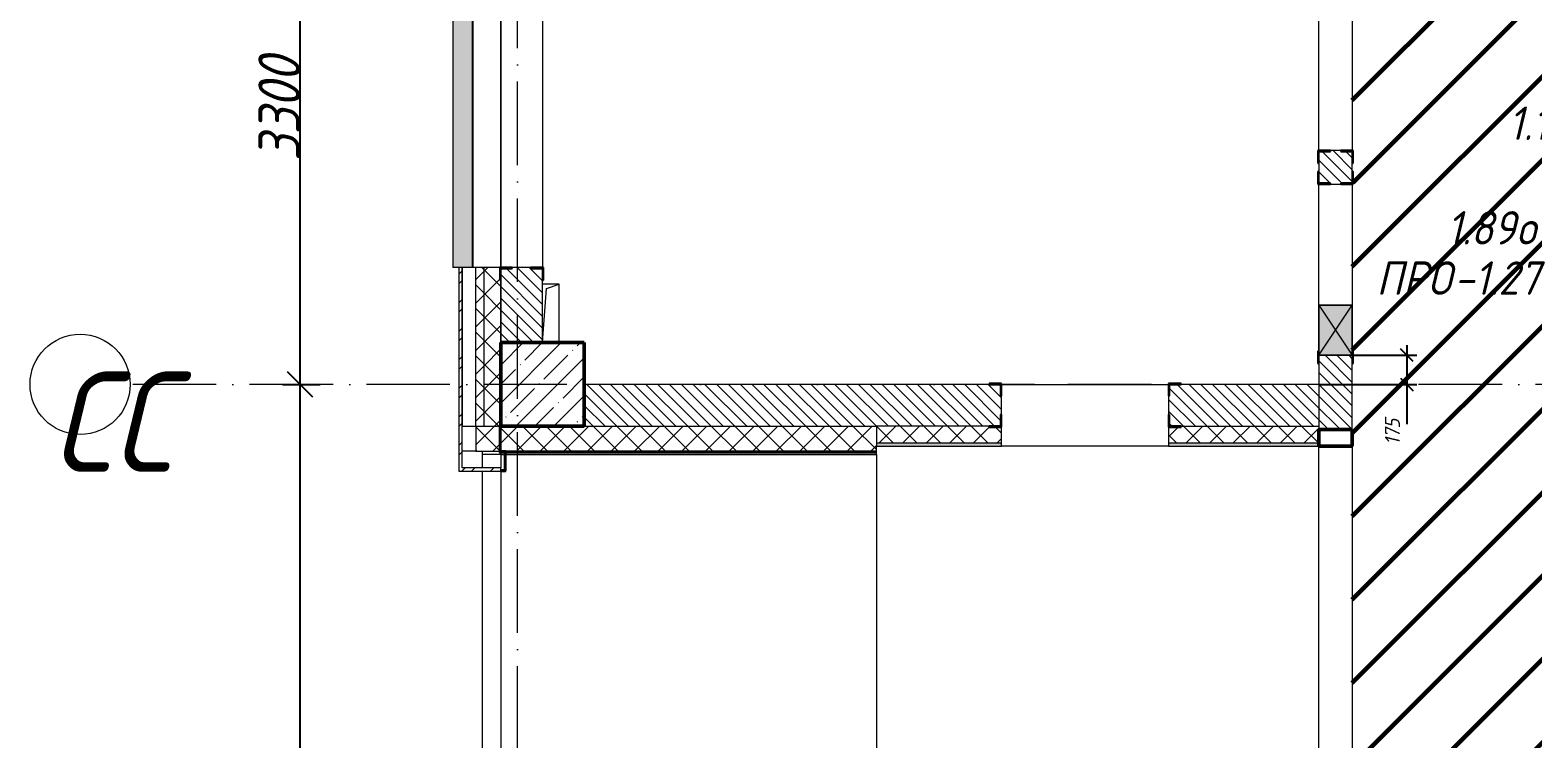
# Model space of a CAD drawing. Header units: millimetres. Extents: x -606178 to 312196, y -19338 to 632709.
# Drawn here: x -431100 to -422099, y 522953 to 527197 of the extents above; entities that cross this region are included whole.
import ezdxf

# ---------------------------------------------------------------- set-up
doc = ezdxf.new("R2010")
doc.units = ezdxf.units.MM
doc.linetypes.add('50_200_ШТРИХ_1Т_ш5_п1_п1_', pattern=[700, 500, -100, 0, -100])
for name, color, linetype, lineweight in [('6.4.1) Окр пт с инж. ПТ2.16', 3, 'Continuous', 60), ('A-____-____-DIMS', 7, 'Continuous', 9), ('A-DETL-GENF-OTLN', 7, 'Continuous', 9), ('A-FLOR-____-OTLN', 7, 'Continuous', 9), ('A-GENM-____-IDEN', 7, 'Continuous', 9), ('A-GENM-____-MCUT', 7, 'Continuous', 25), ('A-GENM-____-OTLN', 7, 'Continuous', 9), ('A-GENM-____-OTLN-1', 7, 'Continuous', 25), ('A-GLAZ-____-IDEN', 7, 'Continuous', 9), ('A-GLAZ-____-OTLN', 7, 'Continuous', 9), ('A-WALL-____-MCUT', 7, 'Continuous', 13), ('A-WALL-____-MCUT-1', 7, 'Continuous', 9), ('A-WALL-____-OTLN', 7, 'Continuous', 9), ('A-WALL-____-PATT-1', 7, 'Continuous', 9), ('A-WALL-FNSH-MCUT-1', 7, 'Continuous', 9), ('I-WALL-____-OTLN', 7, 'Continuous', 9), ('S-COLS-____-MCUT', 7, 'Continuous', 50), ('S-COLS-____-OTLN', 7, 'Continuous', 9), ('S-GRID-____-IDEN', 7, 'Continuous', 9), ('S-GRID-____-OTLN-1', 7, '50_200_ШТРИХ_1Т_ш5_п1_п1_', 9)]:
    doc.layers.add(name, color=color, linetype=linetype, lineweight=lineweight)
doc.layers.add('A-GLAZ-____-OTLN-1', color=7, linetype='Continuous', lineweight=9, true_color=0xc0c0c0)
doc.layers.add('A-WALL-____-PATT-2', color=7, linetype='Continuous', lineweight=9, true_color=0x787878)
doc.styles.add('ISOCPEUR_I_11', font='isocpeui.ttf', dxfattribs={"width": 0.9, "height": 200})
doc.styles.add('ISOCPEUR_I_7', font='isocpeui.ttf', dxfattribs={"width": 0.9, "height": 90})
doc.styles.add('ISOCPEUR_I_9', font='isocpeui.ttf', dxfattribs={"width": 0.9, "height": 250})
doc.dimstyles.new('ISO-1_8_0_9К_СРЕДНИЙ_Кладочные_1', dxfattribs={"dimscale": 304.8, "dimtxt": 89.638306, "dimasz": 0.246063, "dimexe": 0.19685, "dimexo": 0, "dimgap": 0, "dimtad": 1, "dimdec": 3, "dimrnd": 0.001, "dimdsep": 46, "dimtxsty": 'ISOCPEUR_I_7', "dimblk1": 'OBLIQUE', "dimblk2": 'OBLIQUE', "dimsah": 1, "dimcen": 0.09, "dimdle": 0.19685, "dimazin": 0, "dimtfac": 1, "dimtdec": 4, "dimtix": 1, "dimtmove": 0, "dimatfit": 3, "dimfxl": 1, "dimtvp": 1, "dimtolj": 1, "dimtzin": 0, "dimarcsym": 2})
doc.dimstyles.new('ISO-2_5_0_9К_БОЛЬШОЙ_ОСИ', dxfattribs={"dimscale": 304.8, "dimtxt": 248.995294, "dimasz": 0.492126, "dimexe": 0.393701, "dimexo": 0, "dimgap": 0, "dimtad": 1, "dimdec": 0, "dimzin": 0, "dimdsep": 46, "dimtxsty": 'ISOCPEUR_I_9', "dimblk1": 'OBLIQUE', "dimblk2": 'OBLIQUE', "dimsah": 1, "dimcen": 0.09, "dimdle": 0.393701, "dimazin": 0, "dimtfac": 1, "dimtdec": 4, "dimtix": 1, "dimtmove": 0, "dimatfit": 3, "dimfxl": 1, "dimtvp": 1, "dimtolj": 1, "dimtzin": 0, "dimarcsym": 2})
pattern_1 = [(45, (-425830.77, 451794.26), (-70.71068, 70.71068), []), (135, (-425830.77, 451794.26), (-70.71068, -70.71068), [])]
pattern_2 = [(135, (-425830.77, 451794.26), (-35.35534, -35.35534), [])]
pattern_3 = [(45, (-425830.77, 451794.26), (-85.53659, 85.53659), []), (45, (-425773.75, 451794.26), (-85.53659, 85.53659), [])]

# ---------------------------------------------------------------- blocks, each defined once
blk = doc.blocks.new('BSC_Колонна _Прямоугольная - 500х500-V36-АР1_План отверстий 1 этажа в осях 1-64_Ю-ЯЯ')
at = {"layer": 'S-COLS-____-OTLN'}
h = blk.add_hatch(dxfattribs=at)
h.set_pattern_fill('FP_42', color=256, style=0, pattern_type=2)
h.set_pattern_definition([(45, (2200, -73281.04), (-114.04925, 114.04925), []), (45, (2314.05, -73281.04), (-114.04925, 114.04925), [201.613, -40.323, 3.353, -36.97])])
h.paths.add_polyline_path([(-250, -250), (250, -250), (250, 250), (-250, 250), (-250, 87.7)], flags=0)
at = {"layer": 'S-COLS-____-MCUT'}
for p, q in [((250, 250), (-250, 250)), ((-250, 250), (-250, -250)), ((250, -250), (250, 250)), ((-250, -250), (250, -250))]:
    blk.add_line(p, q, dxfattribs=at)
blk = doc.blocks.new('Фахверк_СКБ_Уголок - 250_2700-27497298-АР1_План отверстий 1 этажа в осях 1-64_Ю-ЯЯ')
at = {"layer": 'A-GENM-____-MCUT'}
for p, q in [((200, 181), (125, 181)), ((125, 181), (125, 106)), ((200, 175), (200, 181)), ((125, 106), (131, 106)), ((131, 106), (131, 175)), ((131, 175), (200, 175)), ((131, -6), (125, -6)), ((125, -6), (125, -81)), ((125, -81), (200, -81)), ((131, -75), (131, -6)), ((200, -75), (131, -75)), ((200, -81), (200, -75))]:
    blk.add_line(p, q, dxfattribs=at)
blk = doc.blocks.new('Фахверк_СКБ_Уголок - 250_3600-27498263-АР1_План отверстий 1 этажа в осях 1-64_Ю-ЯЯ')
at = {"layer": 'A-GENM-____-MCUT'}
for p, q in [((200, 181), (125, 181)), ((125, 181), (125, 106)), ((200, 175), (200, 181)), ((125, 106), (131, 106)), ((131, 106), (131, 175)), ((131, 175), (200, 175)), ((131, -6), (125, -6)), ((125, -6), (125, -81)), ((125, -81), (200, -81)), ((131, -75), (131, -6)), ((200, -75), (131, -75)), ((200, -81), (200, -75))]:
    blk.add_line(p, q, dxfattribs=at)
blk = doc.blocks.new('Фахверк_СКБ_Уголок - 200_4010_1-27904896-АР1_План отверстий 1 этажа в осях 1-64_Ю-ЯЯ')
at = {"layer": 'A-GENM-____-MCUT'}
for p, q in [((200, 156), (125, 156)), ((125, 156), (125, 81)), ((131, 81), (131, 150)), ((131, 150), (200, 150)), ((200, 150), (200, 156)), ((125, 81), (131, 81)), ((131, 19), (125, 19)), ((125, 19), (125, -56)), ((131, -50), (131, 19)), ((125, -56), (200, -56)), ((200, -50), (131, -50)), ((200, -56), (200, -50))]:
    blk.add_line(p, q, dxfattribs=at)
blk = doc.blocks.new('154_Стойка_СКБ_Уголок - СМ-2930_200-28217172-АР1_План отверстий 1 этажа в осях 1-64_Ю-ЯЯ')
at = {"layer": 'A-GENM-____-MCUT'}
for p, q in [((125, 156), (125, 150)), ((200, 156), (125, 156)), ((150, 150), (200, 150)), ((200, 150), (200, 156)), ((125, -50), (125, -56)), ((125, -56), (200, -56)), ((200, -50), (150, -50)), ((200, -56), (200, -50))]:
    blk.add_line(p, q, dxfattribs=at)
blk = doc.blocks.new('AR_Отверстие прямоугольное _в плите_ - AR_Отверстие прямоугольное _в плите_-30511999-АР1_План отверстий 1 этажа в осях 1-64_Ю-ЯЯ')
at = {"layer": 'A-GENM-____-OTLN'}
for p, q in [((50, 175), (-50, 175)), ((-50, -175), (-25, 150)), ((-25, 150), (50, 175)), ((50, -175), (50, 175))]:
    blk.add_line(p, q, dxfattribs=at)
blk = doc.blocks.new('Отлив_СКБ - Отлив витража_120_НВФ-31885689-АР1_План отверстий 1 этажа в осях 1-64_Ю-ЯЯ')
at = {"layer": 'A-GLAZ-____-OTLN-1'}
for points in [[(1800, 2), (1800, 120), (0, 120), (0, 2), (749.6, 2)], [(1800, 0), (1800, 2), (0, 2), (0, 0), (749.6, 0)]]:
    blk.add_hatch(color=256, dxfattribs=at).paths.add_polyline_path(points, flags=0)
at = {"layer": 'A-GLAZ-____-OTLN'}
for p, q in [((0, 83), (0, 120)), ((1800, 120), (0, 120)), ((1800, 120), (1800, 83)), ((0, 2), (1800, 2)), ((1800, 0), (0, 0))]:
    blk.add_line(p, q, dxfattribs=at)
blk = doc.blocks.new('О_Общий_Откосы металлические_СКБ_Боковой - О_Общий_Откосы металлические_СКБ_Боковой-V251-АР1_План отверстий 1 этажа в осях 1-64_Ю-ЯЯ')
at = {"layer": 'A-GENM-____-MCUT'}
for p, q in [((0, 0), (-120, 0)), ((-120, 0), (-120, -30)), ((0, -30), (0, 0)), ((-120, -30), (-270, -30)), ((-270, -30), (-270, -37)), ((-270, -37), (-113, -37)), ((-113, -37), (-113, -7)), ((-113, -7), (-7, -7)), ((-7, -7), (-7, -30)), ((-7, -30), (0, -30))]:
    blk.add_line(p, q, dxfattribs=at)
blk = doc.blocks.new('BSC_Колонна _Прямоугольная1 - 200х100 _металл_-35284186-АР1_План отверстий 1 этажа в осях 1-64_Ю-ЯЯ')
at = {"layer": 'S-COLS-____-MCUT'}
for p, q in [((100, 50), (-100, 50)), ((-100, 50), (-100, -50)), ((100, -50), (100, 50)), ((-100, -50), (100, -50))]:
    blk.add_line(p, q, dxfattribs=at)
blk = doc.blocks.new('AR_Отверстие прямоугольное _в стене__БезПР - AR_Отверстие прямоугольное _в стене__БезПР-36429184-АР1_План отверстий 1 этажа в осях 1-64_Ю-ЯЯ')
at = {"layer": 'A-GLAZ-____-OTLN'}
blk.add_hatch(color=256, dxfattribs=at).paths.add_polyline_path([(-150, -100), (150, -100), (150, 100), (-150, 100)], flags=0)
at = {"layer": 'A-DETL-GENF-OTLN'}
for p, q in [((-150, -100), (-150, 100)), ((-150, 100), (150, 100)), ((150, 100), (-150, -100)), ((-150, 100), (150, -100)), ((150, 100), (-150, 100)), ((-150, 100), (-150, -100)), ((150, 100), (150, -100)), ((150, -100), (150, 100)), ((150, -100), (-150, -100)), ((-150, -100), (150, -100))]:
    blk.add_line(p, q, dxfattribs=at)
blk = doc.blocks.new('Ось сетки - Круг_Ø6_00__ISO-2_5_0_9K_-25732049-АР1_План отверстий 1 этажа в осях 1-64_Ю-ЯЯ')
at = {"layer": 'S-GRID-____-IDEN'}
blk.add_circle((0, 0), 3, dxfattribs=at)
blk = doc.blocks.new('_Oblique')
at = {"color": 0, "linetype": 'ByBlock', "lineweight": -2}
blk.add_line((-0.5, -0.5), (0.5, 0.5), dxfattribs=at)
blk = doc.blocks.new('*D4349')
at = {"layer": 'A-____-____-DIMS', "color": 0, "lineweight": -2, "transparency": 16777216}
for p, q in [((-429482.2, 519255.3), (-429482.2, 525195.3)), ((-429588.2, 525075.3), (-429362.2, 525075.3)), ((-429588.2, 519375.3), (-429362.2, 519375.3))]:
    blk.add_line(p, q, dxfattribs=at)
at = {"layer": 'Defpoints', "color": 0, "transparency": 16777216}
for p in [(-429588.2, 525075.3), (-429482.2, 525075.3), (-429588.2, 519375.3)]:
    blk.add_point(p, dxfattribs=at)
at = {"layer": 'A-____-____-DIMS', "color": 0, "lineweight": -2, "transparency": 16777216, "xscale": 150, "yscale": 150, "zscale": 150}
for p, rotation in [((-429482.2, 525075.3), 90), ((-429482.2, 519375.3), 270)]:
    blk.add_blockref('_Oblique', p, dxfattribs=dict(at, rotation=rotation))
at = {"layer": 'A-____-____-DIMS', "color": 0, "transparency": 16777216, "insert": (-429608.8, 522225.3), "char_height": 250, "width": 758.478, "attachment_point": 5, "rotation": 90, "style": 'ISOCPEUR_I_9'}
blk.add_mtext('\\A1;5700', dxfattribs=at)
blk = doc.blocks.new('*D4350')
at = {"layer": 'A-____-____-DIMS', "color": 0, "lineweight": -2, "transparency": 16777216}
for p, q in [((-429482.2, 524955.3), (-429482.2, 528495.3)), ((-429588.2, 528375.3), (-429362.2, 528375.3)), ((-429588.2, 525075.3), (-429362.2, 525075.3))]:
    blk.add_line(p, q, dxfattribs=at)
at = {"layer": 'Defpoints', "color": 0, "transparency": 16777216}
for p in [(-429588.2, 528375.3), (-429482.2, 528375.3), (-429588.2, 525075.3)]:
    blk.add_point(p, dxfattribs=at)
at = {"layer": 'A-____-____-DIMS', "color": 0, "lineweight": -2, "transparency": 16777216, "xscale": 150, "yscale": 150, "zscale": 150}
for p, rotation in [((-429482.2, 528375.3), 90), ((-429482.2, 525075.3), 270)]:
    blk.add_blockref('_Oblique', p, dxfattribs=dict(at, rotation=rotation))
at = {"layer": 'A-____-____-DIMS', "color": 0, "transparency": 16777216, "insert": (-429607.2, 526725.3), "char_height": 250, "width": 758.478, "attachment_point": 5, "rotation": 90, "style": 'ISOCPEUR_I_9'}
blk.add_mtext('\\A1;3300', dxfattribs=at)
blk = doc.blocks.new('*D4496')
at = {"layer": 'A-____-____-DIMS', "color": 0, "lineweight": -2, "transparency": 16777216}
for p, q in [((-422854.2, 525310.3), (-422854.2, 525075.3)), ((-423180.8, 525250.3), (-422794.2, 525250.3)), ((-423380.8, 525075.3), (-422794.2, 525075.3)), ((-422854.2, 525075.3), (-422854.2, 524837.3))]:
    blk.add_line(p, q, dxfattribs=at)
at = {"layer": 'Defpoints', "color": 0, "transparency": 16777216}
for p in [(-423180.8, 525250.3), (-423380.8, 525075.3), (-422854.2, 525075.3)]:
    blk.add_point(p, dxfattribs=at)
at = {"layer": 'A-____-____-DIMS', "color": 0, "lineweight": -2, "transparency": 16777216, "xscale": 75, "yscale": 75, "zscale": 75}
for p, rotation in [((-422854.2, 525250.3), 90), ((-422854.2, 525075.3), 270)]:
    blk.add_blockref('_Oblique', p, dxfattribs=dict(at, rotation=rotation))
at = {"layer": 'A-____-____-DIMS', "color": 0, "transparency": 16777216, "insert": (-422985.5, 524713.2), "char_height": 90, "width": 368.207, "attachment_point": 1, "rotation": 90, "line_spacing_factor": 1.149209, "style": 'ISOCPEUR_I_7'}
blk.add_mtext('\\A1;175', dxfattribs=at)

msp = doc.modelspace()

# ---------------------------------------------------------------- hatches: boundary and pattern name
at = {"layer": '6.4.1) Окр пт с инж. ПТ2.16'}
h = msp.add_hatch(dxfattribs=at)
h.set_pattern_fill('ANSI31', color=256, scale=111)
h.paths.add_polyline_path([(-396780.7712, 517495.3011), (-396780.7712, 518975.3011), (-397180.7712, 518975.3011), (-397180.7712, 519225.3011), (-397380.7712, 519225.3011), (-397380.7712, 519325.3011), (-400130.7712, 519325.3011), (-400730.7712, 519325.3011), (-401230.7712, 519325.3011), (-401780.7712, 519325.3011), (-402130.7712, 519325.3011), (-402130.7712, 518975.3011), (-402730.7712, 518975.3011), (-407630.7712, 518975.3011), (-408130.7712, 518975.3011), (-412330.7712, 518975.3011), (-412830.7712, 518975.3011), (-415930.7712, 518975.3011), (-416430.7712, 518975.3011), (-416430.7712, 519475.3011), (-416130.7712, 519475.3011), (-416130.7712, 525825.3011), (-416430.7712, 525825.3011), (-416430.7712, 526125.3011), (-420280.7712, 526125.3011), (-420280.7712, 524825.3011), (-420780.7712, 524825.3011), (-420780.7712, 525675.3011), (-421180.7712, 525675.3011), (-421180.7712, 525775.3011), (-421180.7712, 525825.3011), (-421180.7712, 526225.3011), (-421180.7712, 526531.3011), (-421186.7712, 526531.3011), (-421186.7712, 527079.3011), (-421181.4084, 527281.3011), (-421186.7712, 527281.3011), (-421186.7712, 527729.3011), (-421185.0815, 527925.3011), (-421330.7712, 527925.3011), (-421380.7712, 527925.3011), (-422080.7712, 527925.3011), (-422130.7712, 527925.3011), (-422230.7712, 527925.3011), (-422280.7712, 527925.3011), (-422980.7712, 527925.3011), (-422980.7712, 527825.3011), (-423180.7712, 527825.3011), (-423180.7712, 527700.3011), (-423174.7712, 527700.3011), (-423174.7712, 527625.3011), (-423180.7712, 527625.3011), (-423180.7712, 526475.3011), (-423174.7712, 526475.3011), (-423174.7712, 526400.3011), (-423180.7712, 526350.3011), (-423174.7712, 526350.3011), (-423174.7712, 526275.3011), (-423180.7712, 526275.3011), (-423180.7712, 525550.3011), (-423180.7712, 525275.3011), (-423174.7712, 525275.3011), (-423174.7712, 525200.3011), (-423180.7712, 524805.3011), (-423180.7712, 524705.3011), (-423180.7712, 519595.3011), (-423180.7712, 519475.3011), (-422630.7712, 519475.3011), (-421480.7712, 519475.3011), (-420780.7712, 519475.3011), (-420280.7712, 519475.3011), (-420280.7712, 518975.3011), (-420280.7712, 516350.3011), (-420274.7712, 516350.3011), (-420274.7712, 516275.3011), (-420280.7712, 516275.3011), (-420280.7712, 516125.3011), (-420280.7712, 515225.3011), (-420280.7712, 514575.3011), (-420274.7712, 514575.3011), (-420274.7712, 514500.3011), (-420280.7712, 513825.3011), (-420030.7712, 513825.3011), (-418430.7712, 513825.3011), (-418230.7712, 513825.3011), (-418230.7712, 514975.3011), (-417980.7712, 514975.3011), (-416880.7712, 514975.3011), (-416480.7712, 514975.3011), (-415380.7712, 514975.3011), (-414580.7712, 514975.3011), (-412980.7712, 514975.3011), (-412530.7712, 514975.3011), (-411925.7712, 514975.3011), (-411925.7712, 514981.3011), (-411850.7712, 514981.3011), (-411850.7712, 514975.3011), (-410850.7712, 514975.3011), (-410850.7712, 514981.3011), (-410775.7712, 514981.3011), (-409555.7712, 514975.3011), (-409555.7712, 514981.3011), (-409480.7712, 514981.3011), (-408330.7712, 514975.3011), (-408330.7712, 514981.3011), (-408255.7712, 514981.3011), (-408130.7712, 514975.3011), (-407630.7712, 514975.3011), (-406905.7712, 514975.3011), (-406905.7712, 514981.3011), (-406830.7712, 514981.3011), (-406480.7712, 514975.3011), (-405630.7712, 514975.3011), (-405130.7712, 514975.3011), (-404630.7712, 514975.3011), (-402775.7712, 514975.3011), (-402775.7712, 514981.3011), (-402700.7712, 514981.3011), (-402700.7712, 514935.3011), (-402695.7712, 514935.3011), (-402695.7712, 514815.3011), (-402700.119, 514775.3011), (-401800.7712, 514775.3011), (-401800.7712, 514815.3011), (-401805.7712, 514815.3011), (-401805.7712, 514935.3011), (-401800.7712, 514981.3011), (-401725.7712, 514981.3011), (-400955.7712, 514975.3011), (-400955.7712, 514981.3011), (-400880.7712, 514981.3011), (-400180.7712, 514975.3011), (-400180.7712, 514981.3011), (-400105.7712, 514981.3011), (-400005.7712, 514975.3011), (-400005.7712, 514981.3011), (-399930.7712, 514981.3011), (-399930.7712, 514975.3011), (-399230.7712, 514975.3011), (-399230.7712, 514981.3011), (-399130.7712, 514981.3011), (-399130.7712, 514975.3011), (-398605.7712, 514975.3011), (-398605.7712, 514981.3011), (-398530.7712, 514981.3011), (-398300.7712, 514975.3011), (-397900.7712, 514975.3011), (-397830.7712, 514975.3011), (-397830.7712, 514981.3011), (-397755.7712, 514981.3011), (-397655.7712, 514975.3011), (-397655.7712, 514981.3011), (-397580.7712, 514981.3011), (-397580.7712, 514975.3011), (-397330.7712, 514975.3011), (-397030.7712, 514975.3011), (-396880.7712, 514975.3011), (-396880.7712, 514981.3011), (-396780.7712, 514981.3011), (-396780.7712, 515075.3011), (-396780.7712, 515675.3011), (-396780.7712, 516595.3011)])
at = {"layer": 'A-WALL-____-PATT-1'}
h = msp.add_hatch(dxfattribs=at)
h.set_pattern_fill('FP_3', color=256, style=0, pattern_type=2)
h.set_pattern_definition(pattern_3)
h.paths.add_polyline_path([(-428530.7712, 524575.3011), (-428510.7712, 524575.3011), (-428510.7712, 525775.3011), (-428530.7712, 525775.3011), (-428530.7712, 525162.9682)], flags=0)
h.paths.add_polyline_path([(-428510.7712, 527575.3011), (-428510.7712, 528775.3011), (-428530.7712, 528775.3011), (-428530.7712, 527575.3011)], flags=0)
h.paths.add_polyline_path([(-428510.7712, 530575.3011), (-428510.7712, 531775.3011), (-428530.7712, 531775.3011), (-428530.7712, 530575.3011)], flags=0)
h.paths.add_polyline_path([(-428530.7712, 533575.3011), (-428510.7712, 533575.3011), (-428510.7712, 534775.3011), (-428530.7712, 534775.3011)], flags=0)
h.paths.add_polyline_path([(-428530.7712, 536575.3011), (-428510.7712, 536575.3011), (-428510.7712, 537725.3011), (-428530.7712, 537725.3011)], flags=0)
h = msp.add_hatch(dxfattribs=at)
h.set_pattern_fill('FP_1', color=256, style=0, pattern_type=2)
h.set_pattern_definition(pattern_1)
h.paths.add_polyline_path([(-428380.7712, 524825.3011), (-428380.7712, 525775.3011), (-428430.7712, 525775.3011), (-428430.7712, 524825.3011)], flags=0)
h.paths.add_polyline_path([(-428380.7712, 527575.3011), (-428380.7712, 528775.3011), (-428430.7712, 528775.3011), (-428430.7712, 527575.3011)], flags=0)
h.paths.add_polyline_path([(-428430.7712, 530575.3011), (-428380.7712, 530575.3011), (-428380.7712, 531775.3011), (-428430.7712, 531775.3011), (-428430.7712, 531620.9086)], flags=0)
h.paths.add_polyline_path([(-428380.7712, 533575.3011), (-428380.7712, 534775.3011), (-428430.7712, 534775.3011), (-428430.7712, 533575.3011)], flags=0)
h.paths.add_polyline_path([(-428430.7712, 536575.3011), (-428380.7712, 536575.3011), (-428380.7712, 537625.3011), (-428430.7712, 537625.3011), (-428430.7712, 537271.6065)], flags=0)
h = msp.add_hatch(dxfattribs=at)
h.set_pattern_fill('FP_1', color=256, style=0, pattern_type=2)
h.set_pattern_definition(pattern_1)
h.paths.add_polyline_path([(-428280.7712, 524825.3011), (-428280.7712, 525700.3011), (-428286.7712, 525700.3011), (-428286.7712, 525775.3011), (-428380.7712, 525775.3011), (-428380.7712, 524825.3011)], flags=0)
h.paths.add_polyline_path([(-428286.7712, 527575.3011), (-428286.7712, 527650.3011), (-428280.7712, 527650.3011), (-428280.7712, 528700.3011), (-428286.7712, 528700.3011), (-428286.7712, 528775.3011), (-428380.7712, 528775.3011), (-428380.7712, 527575.3011)], flags=0)
h.paths.add_polyline_path([(-428380.7712, 530575.3011), (-428286.7712, 530575.3011), (-428286.7712, 530650.3011), (-428280.7712, 530650.3011), (-428280.7712, 531700.3011), (-428286.7712, 531700.3011), (-428286.7712, 531775.3011), (-428380.7712, 531775.3011), (-428380.7712, 530581.3011)], flags=0)
h.paths.add_polyline_path([(-428280.7712, 533575.3011), (-428280.7712, 534700.3011), (-428286.7712, 534700.3011), (-428286.7712, 534775.3011), (-428380.7712, 534775.3011), (-428380.7712, 533575.3011)], flags=0)
h.paths.add_polyline_path([(-428286.7712, 536575.3011), (-428286.7712, 536650.3011), (-428280.7712, 536650.3011), (-428280.7712, 537575.3011), (-428380.7712, 537575.3011), (-428380.7712, 536575.3011)], flags=0)
h = msp.add_hatch(dxfattribs=at)
h.set_pattern_fill('FP_6', color=256, style=0, pattern_type=2)
h.set_pattern_definition(pattern_2)
h.paths.add_polyline_path([(-423180.7712, 524825.3011), (-423180.7712, 525250.3011), (-423380.7712, 525250.3011), (-423380.7712, 524825.3011)], flags=0)
h.paths.add_polyline_path([(-423311.7712, 526275.3011), (-423249.7712, 526275.3011), (-423249.7712, 526281.3011), (-423180.7712, 526281.3011), (-423180.7712, 526469.3011), (-423249.7712, 526469.3011), (-423249.7712, 526475.3011), (-423311.7712, 526475.3011), (-423311.7712, 526469.3011), (-423380.7712, 526469.3011), (-423380.7712, 526281.3011), (-423311.7712, 526281.3011)], flags=0)
h.paths.add_polyline_path([(-423249.7712, 527625.3011), (-423249.7712, 527631.3011), (-423180.7712, 527631.3011), (-423180.7712, 528425.3011), (-423380.7712, 528425.3011), (-423380.7712, 527631.3011), (-423311.7712, 527631.3011), (-423311.7712, 527625.3011)], flags=0)
h = msp.add_hatch(dxfattribs=at)
h.set_pattern_fill('FP_6', color=256, style=0, pattern_type=2)
h.set_pattern_definition(pattern_2)
h.paths.add_polyline_path([(-428030.7712, 525325.3011), (-428030.7712, 525769.3011), (-428099.7712, 525769.3011), (-428099.7712, 525775.3011), (-428211.7712, 525775.3011), (-428211.7712, 525769.3011), (-428280.7712, 525769.3011), (-428280.7712, 525325.3011)], flags=0)
h.paths.add_polyline_path([(-428211.7712, 527575.3011), (-428099.7712, 527575.3011), (-428099.7712, 527581.3011), (-428030.7712, 527581.3011), (-428030.7712, 528125.3011), (-428280.7712, 528125.3011), (-428280.7712, 527581.3011), (-428211.7712, 527581.3011)], flags=0)
h = msp.add_hatch(dxfattribs=at)
h.set_pattern_fill('FP_6', color=256, style=0, pattern_type=2)
h.set_pattern_definition(pattern_2)
h.paths.add_polyline_path([(-424274.7712, 524825.3011), (-423380.7712, 524825.3011), (-423380.7712, 525075.3011), (-424274.7712, 525075.3011), (-424274.7712, 525006.3011), (-424280.7712, 525006.3011), (-424280.7712, 524894.3011), (-424274.7712, 524894.3011)], flags=0)
h.paths.add_polyline_path([(-425355.7712, 524825.3011), (-425286.7712, 524825.3011), (-425286.7712, 524894.3011), (-425280.7712, 524894.3011), (-425280.7712, 525006.3011), (-425286.7712, 525006.3011), (-425286.7712, 525075.3011), (-427780.7712, 525075.3011), (-427780.7712, 524825.3011), (-425846.1799, 524825.3011)], flags=0)
h = msp.add_hatch(dxfattribs=at)
h.set_pattern_fill('FP_1', color=256, style=0, pattern_type=2)
h.set_pattern_definition(pattern_1)
h.paths.add_polyline_path([(-428280.7712, 524675.3011), (-426030.7712, 524675.3011), (-426030.7712, 524825.3011), (-428430.7712, 524825.3011), (-428430.7712, 524675.3011)], flags=0)
h = msp.add_hatch(dxfattribs=at)
h.set_pattern_fill('FP_1', color=256, style=0, pattern_type=2)
h.set_pattern_definition(pattern_1)
h.paths.add_polyline_path([(-423380.7712, 524725.3011), (-423380.7712, 524825.3011), (-424205.7712, 524825.3011), (-424205.7712, 524819.3011), (-424280.7712, 524819.3011), (-424280.7712, 524725.3011)], flags=0)
h.paths.add_polyline_path([(-426030.7712, 524725.3011), (-425280.7712, 524725.3011), (-425280.7712, 524819.3011), (-425355.7712, 524819.3011), (-425355.7712, 524825.3011), (-426030.7712, 524825.3011)], flags=0)
h = msp.add_hatch(dxfattribs=at)
h.set_pattern_fill('FP_6', color=256, style=0, pattern_type=2)
h.set_pattern_definition(pattern_2)
h.paths.add_polyline_path([(-423380.7712, 519475.3011), (-423180.7712, 519475.3011), (-423180.7712, 519495.3011), (-423380.7712, 519495.3011)], flags=0)
h.paths.add_polyline_path([(-423180.7712, 524805.3011), (-423180.7712, 524825.3011), (-423380.7712, 524825.3011), (-423380.7712, 524805.3011), (-423347.4379, 524805.3011)], flags=0)
h = msp.add_hatch(dxfattribs=at)
h.set_pattern_fill('FP_3', color=256, style=0, pattern_type=2)
h.set_pattern_definition(pattern_3)
h.paths.add_polyline_path([(-428280.7712, 524555.3011), (-428280.7712, 524575.3011), (-428530.7712, 524575.3011), (-428530.7712, 524555.3011)], flags=0)
at = {"layer": 'A-WALL-____-PATT-2'}
h = msp.add_hatch(dxfattribs=at)
h.set_pattern_fill('FP_185', color=256, style=0, pattern_type=2)
h.set_pattern_definition([(0, (-425830.771, 451794.26), (81.28, 20.32), [3.353, -57.607, 3.353, -57.607, -325.12]), (0, (-425830.771, 451794.26), (81.28, 20.32), [-121.92, 3.353, -118.567, 3.353, -57.607, -142.24]), (0, (-425830.771, 451794.26), (81.28, 20.32), [-304.8, 3.353, -37.287, 3.353, -98.247]), (120, (-425800.291, 451804.42), (-58.237636, 60.230545), [3.353, -57.607, 3.353, -57.607, -325.12]), (120, (-425800.291, 451804.42), (-58.237636, 60.230545), [-121.92, 3.353, -118.567, 3.353, -57.607, -142.24]), (120, (-425800.291, 451804.42), (-58.237636, 60.230545), [-304.8, 3.353, -37.287, 3.353, -98.247]), (240, (-425790.131, 451845.06), (-23.042364, -80.550545), [3.353, -57.607, 3.353, -57.607, -325.12]), (240, (-425790.131, 451845.06), (-23.042364, -80.550545), [-121.92, 3.353, -118.567, 3.353, -57.607, -142.24]), (240, (-425790.131, 451845.06), (-23.042364, -80.550545), [-304.8, 3.353, -37.287, 3.353, -98.247])])
h.paths.add_polyline_path([(-424280.7712, 524705.3011), (-423380.7712, 524705.3011), (-423380.7712, 524725.3011), (-424280.7712, 524725.3011)], flags=0)
h.paths.add_polyline_path([(-425280.7712, 524705.3011), (-425280.7712, 524725.3011), (-426030.7712, 524725.3011), (-426030.7712, 524705.3011), (-425846.1799, 524705.3011)], flags=0)

# ---------------------------------------------------------------- linework, layer by layer
at = {"layer": 'A-FLOR-____-OTLN'}
msp.add_line((-426030.7712, 524655.3011), (-426030.7712, 519625.3011), dxfattribs=at)
at = {"layer": 'A-WALL-____-MCUT'}
for p, q in [((-423249.7712, 526475.3011), (-423311.7712, 526475.3011)), ((-423380.7712, 526400.3011), (-423380.7712, 526350.3011)), ((-423180.7712, 526350.3011), (-423180.7712, 526400.3011)), ((-423311.7712, 526275.3011), (-423249.7712, 526275.3011)), ((-428286.7712, 525775.3011), (-428510.7712, 525775.3011)), ((-428510.7712, 525775.3011), (-428510.7712, 524825.3011)), ((-428510.7712, 524825.3011), (-428510.7712, 525775.3011)), ((-428099.7712, 525775.3011), (-428211.7712, 525775.3011)), ((-428030.7712, 525325.3011), (-428030.7712, 525700.3011)), ((-423380.7712, 525200.3011), (-423380.7712, 524805.3011)), ((-423180.7712, 524805.3011), (-423180.7712, 525200.3011)), ((-425355.7712, 525075.3011), (-427780.7712, 525075.3011)), ((-423380.7712, 525075.3011), (-424205.7712, 525075.3011)), ((-425280.7712, 524894.3011), (-425280.7712, 525006.3011)), ((-424280.7712, 525006.3011), (-424280.7712, 524894.3011)), ((-428510.7712, 524825.3011), (-428280.7712, 524825.3011)), ((-427780.7712, 524825.3011), (-426030.7712, 524825.3011)), ((-426030.7712, 524825.3011), (-426030.7712, 524725.3011)), ((-425280.7712, 524725.3011), (-425280.7712, 524819.3011)), ((-424280.7712, 524819.3011), (-424280.7712, 524725.3011)), ((-426030.7712, 524725.3011), (-425280.7712, 524725.3011)), ((-424280.7712, 524725.3011), (-423380.7712, 524725.3011))]:
    msp.add_line(p, q, dxfattribs=at)
at = {"layer": 'A-WALL-____-MCUT-1'}
for p, q in [((-428430.7712, 524825.3011), (-428430.7712, 525775.3011)), ((-428380.7712, 524825.3011), (-428380.7712, 525775.3011)), ((-428280.7712, 525700.3011), (-428280.7712, 525325.3011)), ((-428280.7712, 525325.3011), (-428280.7712, 525700.3011)), ((-428430.7712, 524825.3011), (-428430.7712, 524675.3011)), ((-425355.7712, 524825.3011), (-426030.7712, 524825.3011)), ((-424205.7712, 524825.3011), (-423380.7712, 524825.3011)), ((-428430.7712, 524675.3011), (-428280.7712, 524675.3011)), ((-426030.7712, 524669.3011), (-428280.7712, 524669.3011)), ((-426030.7712, 524663.3011), (-428280.7712, 524663.3011)), ((-426030.7712, 524675.3011), (-426030.7712, 524705.3011))]:
    msp.add_line(p, q, dxfattribs=at)
at = {"layer": 'A-WALL-____-OTLN'}
for p, q in [((-428280.7712, 525775.3011), (-428280.7712, 527575.3011)), ((-428280.7712, 527575.3011), (-428280.7712, 525775.3011)), ((-428030.7712, 527575.3011), (-428030.7712, 525775.3011)), ((-428430.7712, 524675.3011), (-428510.7712, 524675.3011)), ((-428390.7712, 524575.3011), (-428390.7712, 524675.3011)), ((-428280.7712, 524655.3011), (-428390.7712, 524655.3011)), ((-428280.7712, 524655.3011), (-428280.7712, 524575.3011)), ((-424280.7712, 524705.3011), (-425280.7712, 524705.3011)), ((-428390.7712, 519745.3011), (-428390.7712, 524555.3011)), ((-428280.7712, 524555.3011), (-428280.7712, 519745.3011))]:
    msp.add_line(p, q, dxfattribs=at)
at = {"layer": 'A-WALL-FNSH-MCUT-1'}
for p, q in [((-428530.7712, 525775.3011), (-428530.7712, 524555.3011)), ((-428510.7712, 525775.3011), (-428530.7712, 525775.3011)), ((-428510.7712, 524575.3011), (-428510.7712, 524825.3011)), ((-426030.7712, 524675.3011), (-428280.7712, 524675.3011)), ((-428280.7712, 524675.3011), (-428280.7712, 524655.3011)), ((-428280.7712, 524655.3011), (-426030.7712, 524655.3011)), ((-426030.7712, 524725.3011), (-426030.7712, 524705.3011)), ((-426030.7712, 524705.3011), (-425280.7712, 524705.3011)), ((-426030.7712, 524655.3011), (-426030.7712, 524675.3011)), ((-425280.7712, 524705.3011), (-425280.7712, 524725.3011)), ((-424280.7712, 524725.3011), (-424280.7712, 524705.3011)), ((-424280.7712, 524705.3011), (-423380.7712, 524705.3011)), ((-428280.7712, 524575.3011), (-428510.7712, 524575.3011)), ((-428280.7712, 524555.3011), (-428280.7712, 524575.3011)), ((-428530.7712, 524555.3011), (-428280.7712, 524555.3011))]:
    msp.add_line(p, q, dxfattribs=at)
at = {"layer": 'I-WALL-____-OTLN'}
for p, q in [((-423380.7712, 526475.3011), (-423380.7712, 527625.3011)), ((-423180.7712, 527625.3011), (-423180.7712, 526475.3011)), ((-423380.7712, 525550.3011), (-423380.7712, 526275.3011)), ((-423180.7712, 526275.3011), (-423180.7712, 525550.3011)), ((-425280.7712, 525075.3011), (-424280.7712, 525075.3011)), ((-423380.7712, 519595.3011), (-423380.7712, 524705.3011)), ((-423180.7712, 524705.3011), (-423180.7712, 519595.3011))]:
    msp.add_line(p, q, dxfattribs=at)
at = {"layer": 'S-GRID-____-OTLN-1'}
for p, q in [((-428180.7712, 504685.847), (-428180.7712, 542687.1106)), ((-401280.7712, 525075.3011), (-430499.5414, 525075.3011))]:
    msp.add_line(p, q, dxfattribs=at)

# ---------------------------------------------------------------- block references
at = {"layer": 'A-GENM-____-OTLN'}
msp.add_blockref('AR_Отверстие прямоугольное _в плите_ - AR_Отверстие прямоугольное _в плите_-30511999-АР1_План отверстий 1 этажа в осях 1-64_Ю-ЯЯ', (-427980.7712, 525500.3011), dxfattribs=at)
at = {"layer": 'A-GENM-____-OTLN', "rotation": 270.0000000000002}
msp.add_blockref('О_Общий_Откосы металлические_СКБ_Боковой - О_Общий_Откосы металлические_СКБ_Боковой-V251-АР1_План отверстий 1 этажа в осях 1-64_Ю-ЯЯ', (-428250.7712, 524555.3011), dxfattribs=at)
at = {"layer": 'A-GENM-____-OTLN-1'}
for name, p, rotation in [('Фахверк_СКБ_Уголок - 200_4010_1-27904896-АР1_План отверстий 1 этажа в осях 1-64_Ю-ЯЯ', (-423330.7712, 526600.3011), 269.9999999999999), ('Фахверк_СКБ_Уголок - 200_4010_1-27904896-АР1_План отверстий 1 этажа в осях 1-64_Ю-ЯЯ', (-423230.7712, 526150.3011), 89.99999999999991), ('Фахверк_СКБ_Уголок - 250_2700-27497298-АР1_План отверстий 1 этажа в осях 1-64_Ю-ЯЯ', (-428205.7712, 525900.3011), 269.9999999999999), ('154_Стойка_СКБ_Уголок - СМ-2930_200-28217172-АР1_План отверстий 1 этажа в осях 1-64_Ю-ЯЯ', (-423330.7712, 525400.3011), 269.9999999999999), ('Фахверк_СКБ_Уголок - 250_3600-27498263-АР1_План отверстий 1 этажа в осях 1-64_Ю-ЯЯ', (-425155.7712, 525000.3011), 180)]:
    msp.add_blockref(name, p, dxfattribs=dict(at, rotation=rotation))
msp.add_blockref('Фахверк_СКБ_Уголок - 250_3600-27498263-АР1_План отверстий 1 этажа в осях 1-64_Ю-ЯЯ', (-424405.7712, 524900.3011), dxfattribs=at)
at = {"layer": 'A-GLAZ-____-OTLN'}
for name, p, rotation in [('Отлив_СКБ - Отлив витража_120_НВФ-31885689-АР1_План отверстий 1 этажа в осях 1-64_Ю-ЯЯ', (-428447.7712, 525775.3011), 90), ('AR_Отверстие прямоугольное _в стене__БезПР - AR_Отверстие прямоугольное _в стене__БезПР-36429184-АР1_План отверстий 1 этажа в осях 1-64_Ю-ЯЯ', (-423280.7712, 525400.3011), 89.99999999999991)]:
    msp.add_blockref(name, p, dxfattribs=dict(at, rotation=rotation))
at = {"layer": 'S-COLS-____-OTLN'}
for name, p in [('BSC_Колонна _Прямоугольная - 500х500-V36-АР1_План отверстий 1 этажа в осях 1-64_Ю-ЯЯ', (-428030.7712, 525075.3011)), ('BSC_Колонна _Прямоугольная1 - 200х100 _металл_-35284186-АР1_План отверстий 1 этажа в осях 1-64_Ю-ЯЯ', (-423280.7712, 524755.3011))]:
    msp.add_blockref(name, p, dxfattribs=at)
at = {"layer": 'S-GRID-____-IDEN', "xscale": 99.99999999999993, "yscale": 99.99999999999993, "zscale": 99.99999999999993, "rotation": 89.99999999999982}
msp.add_blockref('Ось сетки - Круг_Ø6_00__ISO-2_5_0_9K_-25732049-АР1_План отверстий 1 этажа в осях 1-64_Ю-ЯЯ', (-430799.5414, 525075.3011), dxfattribs=at)

# ---------------------------------------------------------------- texts
at = {"layer": 'A-GENM-____-IDEN', "char_height": 200, "attachment_point": 1, "style": 'ISOCPEUR_I_11'}
for s, insert, width in [('ПРО', (-423036.0845, 525811.9356), 562.784625), ('-1.27', (-422571.7407, 525811.9356), 663.79725)]:
    msp.add_mtext(s, dxfattribs=dict(at, insert=insert, width=width))
at = {"layer": 'A-GLAZ-____-IDEN', "char_height": 200, "attachment_point": 1, "style": 'ISOCPEUR_I_11'}
for s, insert, width in [('1.17', (-422245.5489, 526739.1272), 461.772), ('1.89', (-422614.4902, 526112.9157), 505.063125), ('\\fISOCPEUR|b0|i1|c204|p34|;\\W.9;о', (-422197.7715, 526112.9157), 158.734125)]:
    msp.add_mtext(s, dxfattribs=dict(at, insert=insert, width=width))
at = {"layer": 'S-GRID-____-IDEN', "insert": (-430966.6119, 525151.377), "char_height": 600, "width": 404.0505, "attachment_point": 1, "style": 'ISOCPEUR_I_9'}
msp.add_mtext('СС', dxfattribs=at)

# ---------------------------------------------------------------- dimensions: what is measured, and where the dimension line sits
at = {"layer": 'A-____-____-DIMS'}
for base, p1, p2, override, picture, middle in [((-429482.1668, 528375.3011), (-429588.2328, 525075.3011), (-429588.2328, 528375.3011), {"dimpost": '<>', "dimfxl": 3300}, '*D4350', (-429607.1668, 526725.3011)), ((-429482.1668, 525075.3011), (-429588.2328, 519375.3011), (-429588.2328, 525075.3011), {"dimpost": '<>', "dimfxl": 5700}, '*D4349', (-429608.7766, 522225.3011))]:
    dim = msp.add_linear_dim(base=base, p1=p1, p2=p2, angle=90, dimstyle='ISO-2_5_0_9К_БОЛЬШОЙ_ОСИ', override=override, dxfattribs=at)
    dim.commit()
    dim.dimension.update_dxf_attribs({"geometry": picture, "text_midpoint": middle})
dim = msp.add_linear_dim(base=(-422854.1815, 525075.3011), p1=(-423180.7712, 525250.3011), p2=(-423380.7712, 525075.3011), angle=90, dimstyle='ISO-1_8_0_9К_СРЕДНИЙ_Кладочные_1', override={"dimpost": '<>', "dimfxl": 265.753645}, dxfattribs=at)
dim.commit()
dim.dimension.update_dxf_attribs({"geometry": '*D4496', "text_midpoint": (-422925.4861, 524837.2745), "dimtype": 160, "text_rotation": 90})

doc.saveas('drawing.dxf')
